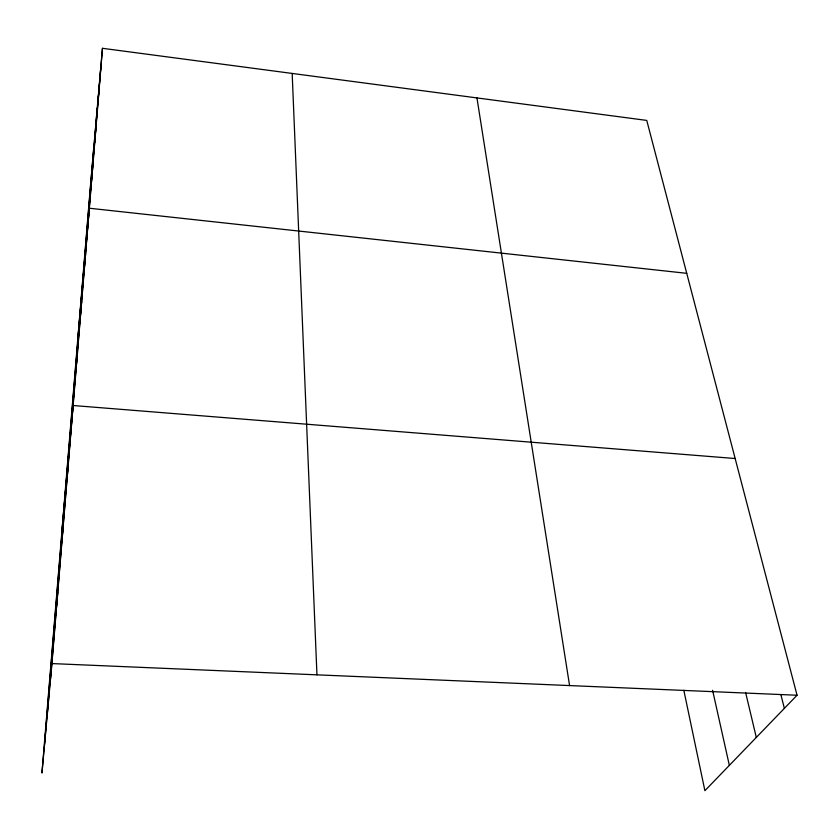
<?xml version="1.0" encoding="UTF-8"?>
<svg xmlns="http://www.w3.org/2000/svg" width="839" height="839" viewBox="0 0 839 839"><rect width="100%" height="100%" fill="white"/><g stroke="black" fill="none" stroke-linecap="round" stroke-linejoin="round"><path stroke-width="1.26" d="M44.572 744.287L93.727 148.388M47.477 712.342L97.24 108.137M50.529 678.814L100.858 66.795M102.473 48.305L90.497 185.356L41.95 773.055L51.913 663.576L102.473 48.305L646.754 120.417L797.05 695.237L704.896 790.695L683.827 690.298M97.806 103.837L99.432 85.379M94.618 142.703L96.233 124.287M91.262 183.521L92.867 165.189M77.534 342.228L89.333 208.229L686.732 273.325M84.015 271.647L85.609 253.577M80.093 319.302L81.677 301.421M75.95 369.632L77.524 351.992M61.887 531.706L73.119 405.51L735.163 458.524M66.795 480.978L68.316 464.019M61.719 542.77L63.198 526.284M56.307 608.579L57.744 592.659M51.913 663.576L797.05 695.237M780.878 694.598L784.371 708.368M745.588 692.416L756.306 737.439M712.594 690.298L729.353 765.367M476.951 97.911L569.576 685.568M292.171 73.433L316.953 674.839"/></g></svg>
